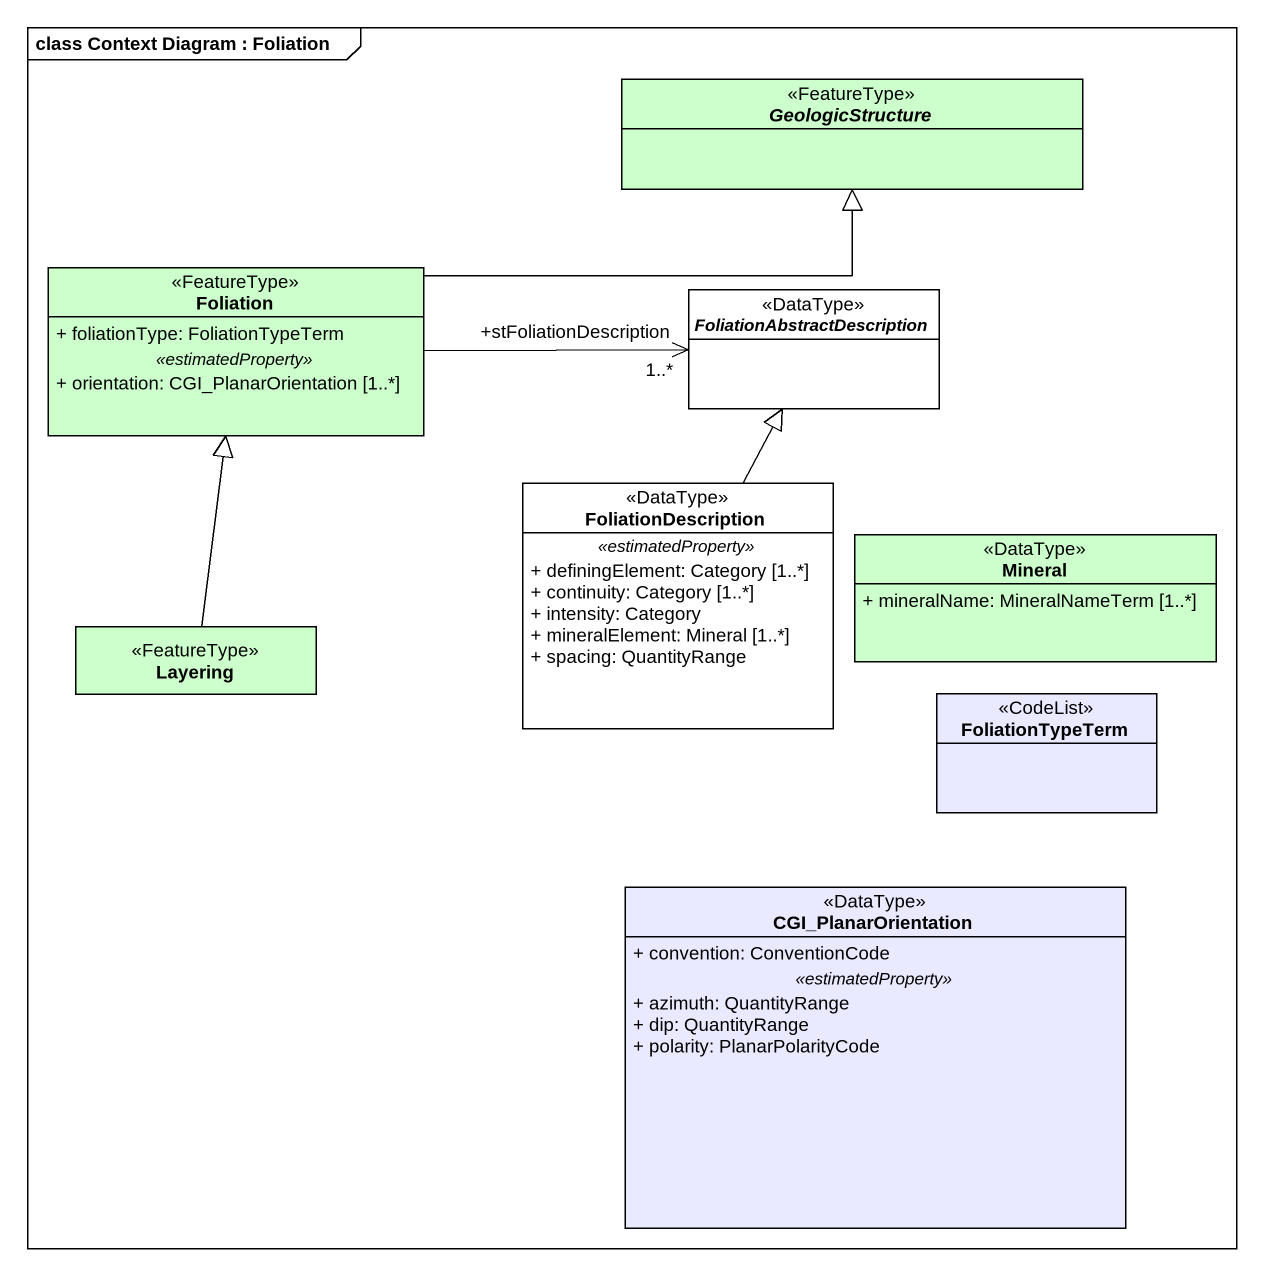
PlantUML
@startuml
mainframe class Context Diagram : Foliation
hide circle
hide empty members
skinparam classAttributeIconSize 0
abstract class GeologicStructure <<FeatureType>> #CCFFCC
class Foliation <<FeatureType>> #CCFFCC {
  + foliationType: FoliationTypeTerm
  .. <<estimatedProperty>> ..
  + orientation: CGI_PlanarOrientation [1..*]
}
abstract class FoliationAbstractDescription <<DataType>>
class FoliationDescription <<DataType>> {
  .. <<estimatedProperty>> ..
  + definingElement: Category [1..*]
  + continuity: Category [1..*]
  + intensity: Category
  + mineralElement: Mineral [1..*]
  + spacing: QuantityRange
}
class Mineral <<DataType>> #CCFFCC {
  + mineralName: MineralNameTerm [1..*]
}
class Layering <<FeatureType>> #CCFFCC
class FoliationTypeTerm <<CodeList>> #E9E9FF
class CGI_PlanarOrientation <<DataType>> #E9E9FF {
  + convention: ConventionCode
  .. <<estimatedProperty>> ..
  + azimuth: QuantityRange
  + dip: QuantityRange
  + polarity: PlanarPolarityCode
}
Foliation -right-|> GeologicStructure
Foliation -right-> "+stFoliationDescription\n1..*" FoliationAbstractDescription
FoliationDescription -up-|> FoliationAbstractDescription
Layering -up-|> Foliation
@enduml
